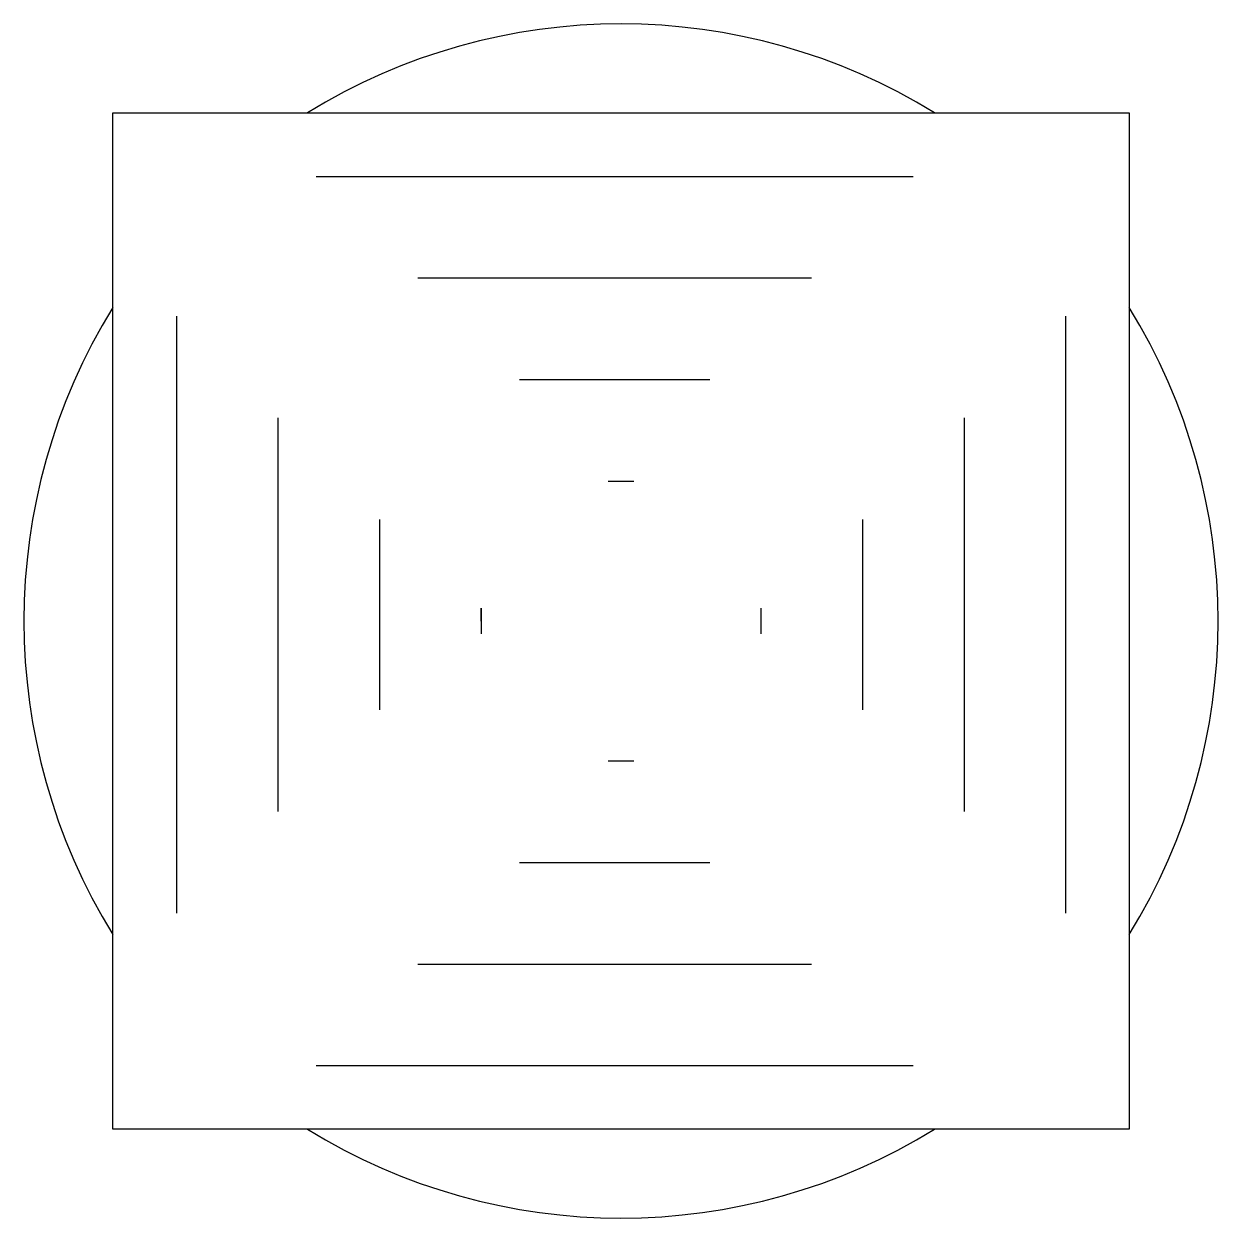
# Model space of a CAD drawing. Extents: x -11.8 to 11.8, y -11.8 to 11.8.
import ezdxf

# ---------------------------------------------------------------- set-up
doc = ezdxf.new("R2010")
doc.units = 0
doc.header["$LTSCALE"] = 25
doc.header["$MEASUREMENT"] = 0
doc.layers.get('0').update_dxf_attribs({"linetype": 'CONTINUOUS'})

msp = doc.modelspace()

# ---------------------------------------------------------------- linework, layer by layer
at = {"color": 0, "linetype": 'ByBlock'}
for p, q in [((-10, -10), (-10, 10)), ((-10, 10), (10, 10)), ((10, 10), (10, -10)), ((-6, 8.75), (5.75, 8.75)), ((-4, 6.75), (3.75, 6.75)), ((-8.75, 6), (-8.75, -5.75)), ((-8.75, 6), (-8.75, -4.75)), ((8.75, 6), (8.75, -5.75)), ((-2, 4.75), (1.75, 4.75)), ((-6.75, 4), (-6.75, -3.75)), ((6.75, 4), (6.75, -3.75)), ((-0.25, 2.75), (0.25, 2.75)), ((-4.75, 2), (-4.75, -1.75)), ((4.75, 2), (4.75, -1.75)), ((-2.75, 0.25), (-2.75, -0.25)), ((-2.75, 0), (-2.75, 0.25)), ((2.75, 0.25), (2.75, -0.25)), ((-0.25, -2.75), (0.25, -2.75)), ((-2, -4.75), (1.75, -4.75)), ((-4, -6.75), (3.75, -6.75)), ((-6, -8.75), (5.75, -8.75)), ((10, -10), (-10, -10))]:
    msp.add_line(p, q, dxfattribs=at)
for start, end in [(58.3276, 121.6724), (148.3276, 211.6724), (328.3276, 31.6724), (238.3276, 301.6724)]:
    msp.add_arc((0, 0), 11.75, start, end, dxfattribs=at)

doc.saveas('drawing.dxf')
